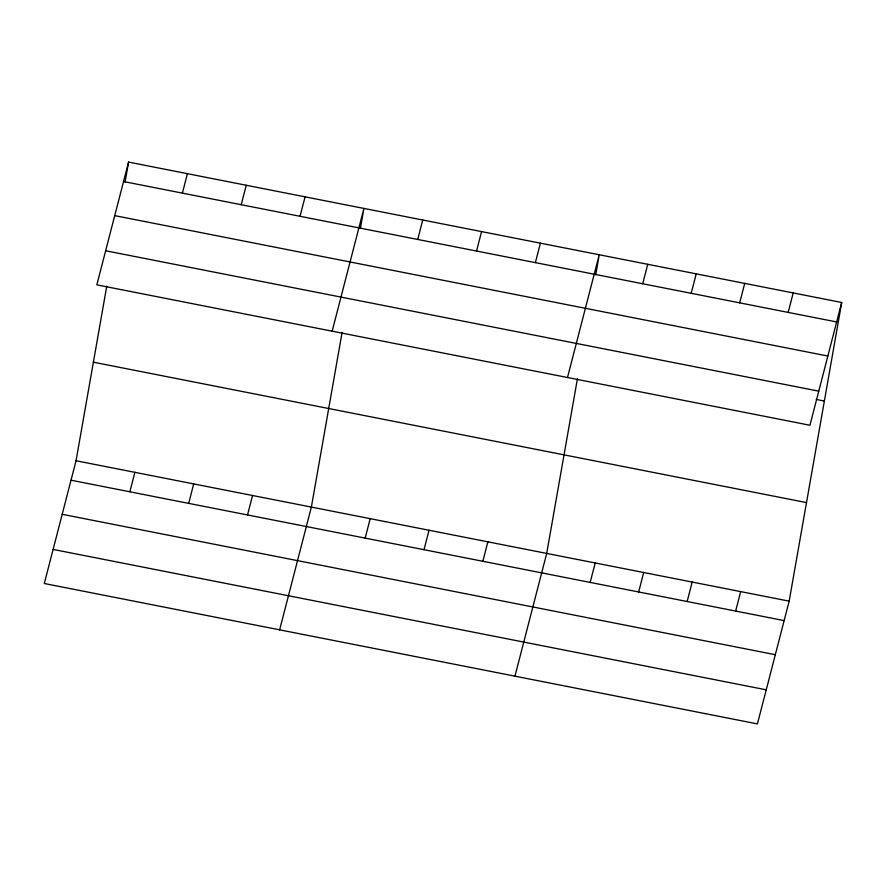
<?xml version="1.0" encoding="UTF-8"?>
<svg xmlns="http://www.w3.org/2000/svg" width="886" height="886" viewBox="0 0 886 886"><rect width="100%" height="100%" fill="white"/><g stroke="black" fill="none" stroke-linecap="round" stroke-linejoin="round"><path stroke-width="1.33" d="M841.7 302.491L809.948 425.247L96.829 284.849L128.581 162.094L841.7 302.491L789.171 601.151L757.419 723.906L44.3 583.509L76.052 460.753L106.785 286.034M125.07 182.062L128.581 162.094M342.107 332.361L311.374 507.08L279.633 629.846M360.392 228.4L363.913 208.42L332.161 331.187M577.439 378.699L546.706 553.418L514.954 676.173M595.724 274.738L599.235 254.758L567.494 377.514M182.383 193.126L187.411 173.667M129.843 491.785L134.882 472.327M241.214 204.71L246.242 185.252M188.685 503.37L193.713 483.911M300.044 216.295L305.083 196.836M247.515 514.954L252.543 495.495M417.716 239.464L422.744 220.005M365.176 538.123L370.204 518.664M476.546 251.048L481.574 231.589M424.006 549.708L429.045 530.249M535.377 262.633L540.405 243.174M482.837 561.292L487.876 541.833M642.704 283.764L647.732 264.305M590.165 582.423L595.204 562.964M691.191 293.31L696.219 273.852M638.662 591.97L643.69 572.511M739.688 302.857L744.716 283.398M687.148 601.516L692.188 582.058M788.175 312.404L793.203 292.945M735.646 611.063L740.674 591.604M123.553 181.541L836.672 321.95M114.737 215.63L827.856 356.039M105.644 250.76L818.764 391.158M816.283 399.453L824.368 401.048M93.384 362.186L806.504 502.595M76.052 460.753L789.171 601.151M71.013 480.201L784.132 620.61M62.197 514.301L775.316 654.699M53.116 549.42L766.235 689.817"/></g></svg>
